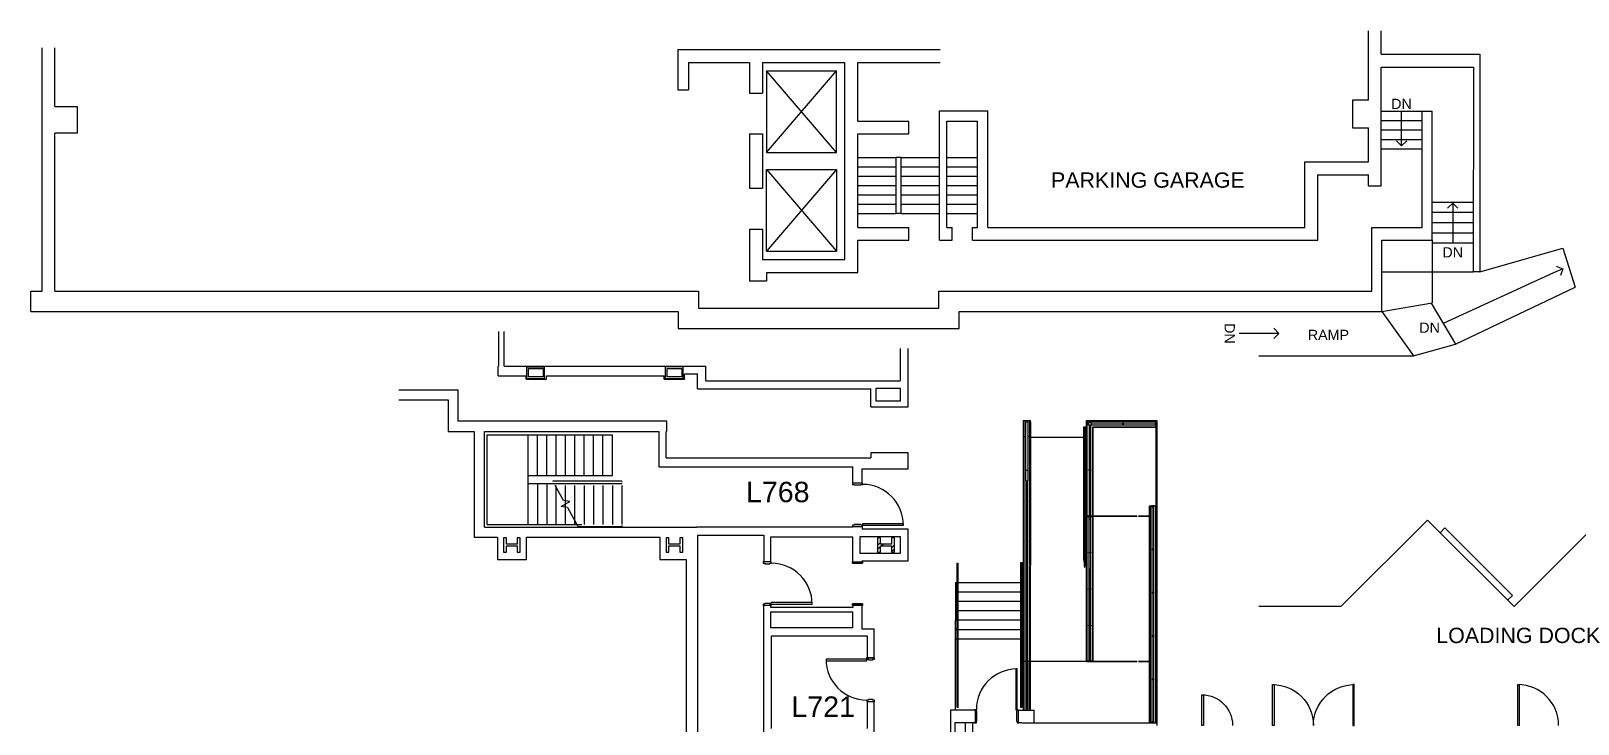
# Model space of a CAD drawing. Header units: inches. Extents: x 3 to 4899, y -154 to 4824.
# Drawn here: x 1265 to 3084, y 4008 to 4824 of the extents above; entities that cross this region are included whole.
import ezdxf

# ---------------------------------------------------------------- set-up
doc = ezdxf.new("R2010")
doc.units = ezdxf.units.IN
doc.header["$LTSCALE"] = 96
doc.header["$MEASUREMENT"] = 0
doc.layers.get('0').update_dxf_attribs({"linetype": 'CONTINUOUS'})
for name, color, linetype in [('A-ANNO-ROOM', 4, 'CONTINUOUS'), ('A-ANNO-TEXT', 4, 'CONTINUOUS'), ('A-COLS', 5, 'CONTINUOUS'), ('A-DOOR', 2, 'CONTINUOUS'), ('A-FLOR-HRAL', 1, 'CONTINUOUS'), ('A-FLOR-STRS', 2, 'CONTINUOUS'), ('A-WALL-FULL', 6, 'CONTINUOUS'), ('AE-101i$0$A-FLOR-HRAL', 8, 'CONTINUOUS'), ('AE-101i$0$S-FNDN-FTNG', 8, 'CONTINUOUS')]:
    doc.layers.add(name, color=color, linetype=linetype)
doc.styles.add('ABSMC-LL-EUR$0$Arial', font='arial.ttf')
doc.styles.add('Arial', font='arial.ttf')

# ---------------------------------------------------------------- blocks, each defined once
blk = doc.blocks.new('*U67')
for p, q in [((0, 0), (0, 0)), ((48, 0), (48, 0))]:
    blk.add_line(p, q)
blk.add_lwpolyline([(0, 0), (0, -48), (1.75, -48), (1.75, 0)], close=True)
blk.add_arc((0, 0), 48, 270, 0)
blk = doc.blocks.new('*U48')
for p, q in [((0, 0), (0, 0)), ((-48, 0), (-48, 0))]:
    blk.add_line(p, q)
blk.add_lwpolyline([(0, 0), (0, -48), (-1.75, -48), (-1.75, 0)], close=True)
blk.add_arc((0, 0), 48, 180, 270)
blk = doc.blocks.new('*U18')
for p, q in [((0, 0), (0, 0)), ((36, 0), (36, 0))]:
    blk.add_line(p, q)
blk.add_lwpolyline([(0, 0), (0, -36), (1.75, -36), (1.75, 0)], close=True)
blk.add_arc((0, 0), 36, 270, 0)
blk = doc.blocks.new('AE-101i$0$Railing - End Posts-18704506-LEVEL LL')
at = {"layer": 'AE-101i$0$A-FLOR-HRAL', "color": 9}
for p, q in [((1.5, 0.5), (-1.5, 0.5)), ((-1.5, 0.5), (-1.5, -0.5)), ((1.5, -0.5), (1.5, 0.5)), ((-1.5, -0.5), (1.5, -0.5))]:
    blk.add_line(p, q, dxfattribs=at)
blk = doc.blocks.new('AE-101i$0$Railing - Intermediate Posts-18704508-LEVEL LL')
at = {"layer": 'AE-101i$0$A-FLOR-HRAL', "color": 9}
for p, q in [((1.5, 0.1875), (-1.5, 0.1875)), ((-1.5, 0.1875), (-1.5, -0.1875)), ((1.5, -0.1875), (1.5, 0.1875)), ((-1.5, -0.1875), (1.5, -0.1875))]:
    blk.add_line(p, q, dxfattribs=at)
blk = doc.blocks.new('AE-101i$0$Railing - End Posts-16561829-LEVEL LL')
at = {"layer": 'AE-101i$0$A-FLOR-HRAL', "color": 9}
for p, q in [((1.5, 0.5), (-1.5, 0.5)), ((-1.5, 0.5), (-1.5, -0.5)), ((1.5, -0.5), (1.5, 0.5)), ((-1.5, -0.5), (1.5, -0.5))]:
    blk.add_line(p, q, dxfattribs=at)
blk = doc.blocks.new('AE-101i$0$Railing - End Posts-V2-LEVEL LL')
at = {"layer": 'AE-101i$0$A-FLOR-HRAL', "color": 9}
for p, q in [((1.5, 0.5), (-1.5, 0.5)), ((-1.5, 0.5), (-1.5, -0.5)), ((1.5, -0.5), (1.5, 0.5))]:
    blk.add_line(p, q, dxfattribs=at)
blk = doc.blocks.new('AE-101i$0$Railing - Intermediate Posts-16561831-LEVEL LL')
at = {"layer": 'AE-101i$0$A-FLOR-HRAL', "color": 9}
for p, q in [((1.5, 0.1875), (-1.5, 0.1875)), ((-1.5, 0.1875), (-1.5, -0.1875)), ((1.5, -0.1875), (1.5, 0.1875)), ((-1.5, -0.1875), (1.5, -0.1875))]:
    blk.add_line(p, q, dxfattribs=at)
blk = doc.blocks.new('AE-101i$0$Railing - End Posts-16561826-LEVEL LL')
at = {"layer": 'AE-101i$0$A-FLOR-HRAL', "color": 9}
for p, q in [((1.5, 0.5), (-1.5, 0.5)), ((-1.5, 0.5), (-1.5, -0.5)), ((1.5, -0.5), (1.5, 0.5)), ((-1.5, -0.5), (1.5, -0.5))]:
    blk.add_line(p, q, dxfattribs=at)
blk = doc.blocks.new('AE-101i$0$Railing - Corner Posts-16561837-LEVEL LL')
at = {"layer": 'AE-101i$0$A-FLOR-HRAL', "color": 9}
for p, q in [((1.5, 1.5), (-1.5, 1.5)), ((-1.5, 1.5), (-1.5, -1.5)), ((1.5, -1.5), (1.5, 1.5)), ((-1.5, -1.5), (1.5, -1.5))]:
    blk.add_line(p, q, dxfattribs=at)
blk = doc.blocks.new('AE-101i$0$Railing - Intermediate Posts-16561827-LEVEL LL')
at = {"layer": 'AE-101i$0$A-FLOR-HRAL', "color": 9}
for p, q in [((1.5, 0.1875), (-1.5, 0.1875)), ((-1.5, 0.1875), (-1.5, -0.1875)), ((1.5, -0.1875), (1.5, 0.1875)), ((-1.5, -0.1875), (1.5, -0.1875))]:
    blk.add_line(p, q, dxfattribs=at)
blk = doc.blocks.new('AE-101i$0$Railing - End Posts-V3-LEVEL LL')
at = {"layer": 'AE-101i$0$A-FLOR-HRAL', "color": 9}
for p, q in [((1.5, 0.5), (-1.5, 0.5)), ((-1.5, 0.5), (-1.5, -0.5)), ((1.5, -0.5), (1.5, 0.5)), ((-1.5, -0.5), (1.5, -0.5))]:
    blk.add_line(p, q, dxfattribs=at)

msp = doc.modelspace()

# ---------------------------------------------------------------- hatches: boundary and pattern name
at = {"layer": 'A-COLS'}
h = msp.add_hatch(dxfattribs=at)
h.set_pattern_fill('FP_58', color=256, angle=-90, style=0, pattern_type=2)
h.set_pattern_definition([(45, (-0.0003, 0.0002), (-9.503515, 9.503515), []), (45, (-0.0003, 14.4), (-9.503515, 9.503515), [])])
h.paths.add_polyline_path([(2276.9, 4210.6), (2280.4, 4210.6), (2280.4, 4227.6), (2276.9, 4227.6), (2276.9, 4220.2), (2264.3, 4220.2), (2264.3, 4227.6), (2260.8, 4227.6), (2260.8, 4210.6), (2264.3, 4210.6), (2264.3, 4218), (2276.9, 4218), (2276.9, 4212.9)], flags=0)

# ---------------------------------------------------------------- linework, layer by layer
at = {"layer": 'A-ANNO-ROOM'}
for p, q in [((2876.8, 4688.5), (2870.8, 4694.5)), ((2876.8, 4688.5), (2876.8, 4700.5)), ((2882.8, 4694.5), (2876.8, 4688.5)), ((2930.8, 4615.1), (2936.8, 4621.1)), ((2936.8, 4621.1), (2942.8, 4615.1)), ((2936.8, 4621.1), (2936.8, 4609.1)), ((3058.4, 4547), (3066.3, 4544)), ((3066.3, 4544), (3055.4, 4539)), ((3066.3, 4544), (3063.4, 4536.1)), ((2732.5, 4467.9), (2720.5, 4467.9)), ((2726.5, 4473.9), (2732.5, 4467.9)), ((2732.5, 4467.9), (2726.5, 4461.9))]:
    msp.add_line(p, q, dxfattribs=at)
for points in [[(2876.8, 4700.5), (2876.8, 4729.2)], [(2936.8, 4609.1), (2936.8, 4574.4)], [(3055.4, 4539), (2925.6, 4479.5)], [(2720.5, 4467.9), (2685.8, 4467.9)]]:
    msp.add_lwpolyline(points, dxfattribs=at)
at = {"layer": 'A-COLS'}
for p, q in [((1824.5, 4227.6), (1821, 4227.6)), ((1821, 4227.6), (1821, 4210.6)), ((1824.5, 4220.2), (1824.5, 4227.6)), ((1837.1, 4220.2), (1824.5, 4220.2)), ((1840.6, 4227.6), (1837.1, 4227.6)), ((1837.1, 4227.6), (1837.1, 4220.2)), ((1840.6, 4210.6), (1840.6, 4227.6)), ((2015.5, 4227.6), (2012, 4227.6)), ((2012, 4227.6), (2012, 4210.6)), ((2015.5, 4220.2), (2015.5, 4227.6)), ((2028.1, 4220.2), (2015.5, 4220.2)), ((2031.6, 4227.6), (2028.1, 4227.6)), ((2028.1, 4227.6), (2028.1, 4220.2)), ((2031.6, 4210.6), (2031.6, 4227.6)), ((2264.3, 4227.6), (2260.8, 4227.6)), ((2260.8, 4227.6), (2260.8, 4210.6)), ((2264.3, 4220.2), (2264.3, 4227.6)), ((2276.9, 4220.2), (2264.3, 4220.2)), ((2280.4, 4227.6), (2276.9, 4227.6)), ((2276.9, 4227.6), (2276.9, 4220.2)), ((2280.4, 4210.6), (2280.4, 4227.6)), ((1821, 4210.6), (1824.5, 4210.6)), ((1824.5, 4210.6), (1824.5, 4218)), ((1824.5, 4218), (1837.1, 4218)), ((1837.1, 4218), (1837.1, 4210.6)), ((1837.1, 4210.6), (1840.6, 4210.6)), ((2012, 4210.6), (2015.5, 4210.6)), ((2015.5, 4210.6), (2015.5, 4218)), ((2015.5, 4218), (2028.1, 4218)), ((2028.1, 4218), (2028.1, 4210.6)), ((2028.1, 4210.6), (2031.6, 4210.6)), ((2260.8, 4210.6), (2264.3, 4210.6)), ((2264.3, 4210.6), (2264.3, 4218)), ((2264.3, 4218), (2276.9, 4218)), ((2276.9, 4218), (2276.9, 4210.6)), ((2276.9, 4210.6), (2280.4, 4210.6))]:
    msp.add_line(p, q, dxfattribs=at)
at = {"layer": 'A-DOOR'}
for p, q in [((2231.6, 4292.3), (2231.1, 4292.3)), ((2231.1, 4292.3), (2231.1, 4290.3)), ((2231.6, 4291.8), (2231.6, 4292.3)), ((2243.1, 4292.3), (2242.6, 4292.3)), ((2242.6, 4292.3), (2242.6, 4291.8)), ((2243.1, 4290.3), (2243.1, 4292.3)), ((2231.1, 4290.3), (2233, 4290.3)), ((2242.6, 4291.8), (2231.6, 4291.8)), ((2233, 4290.3), (2233, 4289.7)), ((2233, 4289.7), (2241.1, 4289.7)), ((2241.1, 4289.7), (2241.1, 4290.3)), ((2241.1, 4290.3), (2243.1, 4290.3)), ((2233, 4242.3), (2231.1, 4242.3)), ((2231.1, 4242.3), (2231.1, 4240.3)), ((2231.1, 4240.3), (2231.6, 4240.3)), ((2231.6, 4240.3), (2231.6, 4240.8)), ((2231.6, 4240.8), (2242.6, 4240.8)), ((2233, 4243), (2233, 4242.3)), ((2241.1, 4243), (2233, 4243)), ((2241.1, 4242.9), (2233, 4242.9)), ((2241.1, 4242.3), (2241.1, 4243)), ((2243.1, 4242.3), (2241.1, 4242.3)), ((2243.1, 4242.3), (2241.1, 4242.3)), ((2242.6, 4240.8), (2242.6, 4240.3)), ((2242.6, 4240.3), (2243.1, 4240.3)), ((2243.1, 4244.1), (2243.1, 4242.3)), ((2291.1, 4244.1), (2243.1, 4244.1)), ((2243.1, 4242.3), (2291.1, 4242.3)), ((2243.1, 4240.3), (2243.1, 4242.3)), ((2291.1, 4242.3), (2291.1, 4244.1)), ((2126.8, 4199.6), (2126.3, 4199.6)), ((2126.3, 4199.6), (2126.3, 4197.6)), ((2126.3, 4197.6), (2128.3, 4197.6)), ((2126.8, 4199.1), (2126.8, 4199.6)), ((2135.3, 4199.1), (2126.8, 4199.1)), ((2128.3, 4197.6), (2128.3, 4197)), ((2128.3, 4197), (2133.9, 4197)), ((2133.9, 4197), (2133.9, 4197.6)), ((2133.9, 4197.6), (2135.8, 4197.6)), ((2135.8, 4199.6), (2135.3, 4199.6)), ((2135.3, 4199.6), (2135.3, 4199.1)), ((2135.8, 4197.6), (2135.8, 4199.6)), ((2231.6, 4199.7), (2231.1, 4199.7)), ((2231.1, 4199.7), (2231.1, 4197.5)), ((2231.1, 4197.5), (2243.1, 4197.5)), ((2231.3, 4197.7), (2231.3, 4199.5)), ((2231.3, 4199.5), (2231.6, 4199.5)), ((2242.8, 4197.7), (2231.3, 4197.7)), ((2231.6, 4199.5), (2231.6, 4199.7)), ((2243.1, 4199.7), (2242.6, 4199.7)), ((2242.6, 4199.7), (2242.6, 4199.5)), ((2242.6, 4199.5), (2242.8, 4199.5)), ((2242.8, 4199.5), (2242.8, 4197.7)), ((2243.1, 4197.5), (2243.1, 4199.7)), ((2128.3, 4149.6), (2126.3, 4149.6)), ((2126.3, 4149.6), (2126.3, 4147.6)), ((2126.3, 4147.6), (2126.8, 4147.6)), ((2126.8, 4147.6), (2126.8, 4148.1)), ((2126.8, 4148.1), (2135.3, 4148.1)), ((2133.9, 4150.2), (2128.3, 4150.2)), ((2133.9, 4150.2), (2128.3, 4150.2)), ((2128.3, 4149.6), (2128.3, 4150.2)), ((2133.9, 4149.6), (2133.9, 4150.2)), ((2133.9, 4149.6), (2183.8, 4149.6)), ((2135.8, 4149.6), (2133.9, 4149.6)), ((2135.3, 4148.1), (2135.3, 4147.6)), ((2135.3, 4147.6), (2135.8, 4147.6)), ((2183.8, 4151.3), (2135.8, 4151.3)), ((2135.8, 4147.6), (2135.8, 4151.3)), ((2183.8, 4149.6), (2183.8, 4151.3)), ((2243.1, 4150), (2231.1, 4150)), ((2231.1, 4150), (2231.1, 4147.7)), ((2231.1, 4147.7), (2231.6, 4147.7)), ((2231.3, 4148), (2231.3, 4149.7)), ((2231.3, 4149.7), (2242.8, 4149.7)), ((2231.6, 4148), (2231.3, 4148)), ((2231.6, 4148.1), (2242.6, 4148.1)), ((2231.6, 4147.7), (2231.6, 4148)), ((2242.8, 4148), (2242.6, 4148)), ((2242.6, 4148), (2242.6, 4147.7)), ((2242.6, 4147.7), (2243.1, 4147.7)), ((2242.8, 4149.7), (2242.8, 4148)), ((2243.1, 4147.7), (2243.1, 4150)), ((2200.1, 4084.6), (2200.1, 4082.8)), ((2248.1, 4084.6), (2200.1, 4084.6)), ((2200.1, 4082.8), (2248.1, 4082.8)), ((2248.1, 4084.6), (2248.1, 4086.6)), ((2248.6, 4086.6), (2248.1, 4086.6)), ((2248.1, 4082.8), (2248.1, 4084.6)), ((2248.1, 4084.6), (2250, 4084.6)), ((2248.1, 4084.6), (2250, 4084.6)), ((2248.6, 4086.1), (2248.6, 4086.6)), ((2256.6, 4086.1), (2248.6, 4086.1)), ((2250, 4084), (2250, 4084.6)), ((2250, 4084), (2255.1, 4084)), ((2250, 4084), (2255.1, 4084)), ((2255.1, 4084), (2255.1, 4084.6)), ((2255.1, 4084.6), (2257.1, 4084.6)), ((2257.1, 4086.6), (2256.6, 4086.6)), ((2256.6, 4086.6), (2256.6, 4086.1)), ((2257.1, 4084.6), (2257.1, 4086.6)), ((2423.1, 4073.3), (2423.1, 4025.3)), ((2424.8, 4073.3), (2423.1, 4073.3)), ((2424.8, 4025.3), (2424.8, 4073.3)), ((2250, 4036.6), (2248.1, 4036.6)), ((2248.1, 4036.6), (2248.1, 4034.6)), ((2248.1, 4034.6), (2248.6, 4034.6)), ((2248.6, 4034.6), (2248.6, 4035.1)), ((2248.6, 4035.1), (2256.6, 4035.1)), ((2255.1, 4037.2), (2250, 4037.2)), ((2250, 4037.2), (2250, 4036.6)), ((2255.1, 4036.6), (2255.1, 4037.2)), ((2257.1, 4036.6), (2255.1, 4036.6)), ((2256.6, 4035.1), (2256.6, 4034.6)), ((2256.6, 4034.6), (2257.1, 4034.6)), ((2257.1, 4034.6), (2257.1, 4036.6)), ((2374.8, 4025.3), (2374.8, 4024.8)), ((2376.8, 4025.3), (2374.8, 4025.3)), ((2374.8, 4024.8), (2375.3, 4024.8)), ((2375.3, 4024.8), (2375.3, 4010.3)), ((2376.8, 4023.4), (2376.8, 4025.3)), ((2377.4, 4023.4), (2376.8, 4023.4)), ((2377.4, 4011.8), (2377.4, 4023.4)), ((2423.1, 4025.3), (2424.8, 4025.3)), ((2424.2, 4023.4), (2424.2, 4011.8)), ((2424.2, 4023.4), (2424.8, 4023.4)), ((2424.2, 4023.4), (2424.2, 4011.8)), ((2424.8, 4025.3), (2424.8, 4023.4)), ((2424.8, 4025.3), (2426.8, 4025.3)), ((2424.8, 4025.3), (2424.8, 4023.4)), ((2426.3, 4010.3), (2426.3, 4024.8)), ((2426.3, 4024.8), (2426.8, 4024.8)), ((2426.8, 4024.8), (2426.8, 4025.3)), ((2375.3, 4010.3), (2374.8, 4010.3)), ((2374.8, 4010.3), (2374.8, 4009.8)), ((2374.8, 4009.8), (2376.8, 4009.8)), ((2376.8, 4009.8), (2376.8, 4011.8)), ((2376.8, 4011.8), (2377.4, 4011.8)), ((2424.2, 4011.8), (2424.8, 4011.8)), ((2424.8, 4011.8), (2424.8, 4009.8)), ((2424.8, 4009.8), (2426.8, 4009.8)), ((2426.8, 4010.3), (2426.3, 4010.3)), ((2426.8, 4009.8), (2426.8, 4010.3))]:
    msp.add_line(p, q, dxfattribs=at)
for centre, start, end in [((2243.1, 4242.3), 0, 90), ((2243.1, 4242.3), 0, 90), ((2135.8, 4149.6), 0, 90), ((2248.1, 4084.6), 180, 270), ((2248.1, 4084.6), 180, 270), ((2424.8, 4025.3), 90, 180), ((2424.8, 4025.3), 90, 180)]:
    msp.add_arc(centre, 48, start, end, dxfattribs=at)
at = {"layer": 'A-FLOR-HRAL'}
for p, q in [((2434.8, 4294.5), (2434.8, 4364)), ((2434.8, 4364), (2437.8, 4364)), ((2437.8, 4294.5), (2437.8, 4364)), ((2503.3, 4201.6), (2503.3, 4358)), ((2503.3, 4358), (2504.8, 4358)), ((2504.8, 4201.6), (2504.8, 4358)), ((2509.3, 4360), (2509.3, 4307.3)), ((2511.3, 4307.3), (2511.3, 4360)), ((2549.1, 4362.5), (2511.8, 4362.5)), ((2511.8, 4360.5), (2549.1, 4360.5)), ((2587.3, 4362.5), (2549.5, 4362.5)), ((2549.5, 4360.5), (2587.3, 4360.5)), ((2437.8, 4306.5), (2434.8, 4306.5)), ((2434.8, 4294.5), (2437.8, 4294.5)), ((2435.3, 4270.3), (2435.3, 4294.5)), ((2436, 4294.5), (2436, 4270.3)), ((2436.6, 4270.3), (2436.6, 4294.5)), ((2437.3, 4270.3), (2437.3, 4294.5)), ((2509.3, 4307), (2509.3, 4253.8)), ((2511.3, 4253.8), (2511.3, 4307)), ((2435.3, 4223.3), (2435.3, 4269.9)), ((2436, 4223.3), (2436, 4269.9)), ((2436.6, 4223.3), (2436.6, 4269.9)), ((2437.3, 4223.3), (2437.3, 4269.9)), ((2583.3, 4264), (2583.3, 4214.2)), ((2585.3, 4214.2), (2585.3, 4264)), ((2509.3, 4210.3), (2509.3, 4251.8)), ((2509.3, 4249.4), (2511.3, 4249.4)), ((2511.3, 4210.3), (2511.3, 4251.8)), ((2435.3, 4176.3), (2435.3, 4222.9)), ((2436, 4176.3), (2436, 4222.9)), ((2436.6, 4176.3), (2436.6, 4222.9)), ((2437.3, 4176.3), (2437.3, 4222.9)), ((2509.3, 4167.6), (2509.3, 4209.9)), ((2511.3, 4167.6), (2511.3, 4209.9)), ((2583.3, 4213.9), (2583.3, 4163.2)), ((2585.3, 4163.2), (2585.3, 4213.9)), ((2354.1, 4197.8), (2355.6, 4197.8)), ((2354.1, 4027.8), (2354.1, 4197.8)), ((2355.6, 4027.8), (2355.6, 4197.8)), ((2429.1, 4198.6), (2430.6, 4198.6)), ((2429.1, 4027.8), (2429.1, 4198.6)), ((2430.6, 4027.8), (2430.6, 4198.6)), ((2510, 4187), (2510, 4167.6)), ((2510.6, 4167.6), (2510.6, 4187)), ((2435.3, 4129.3), (2435.3, 4175.9)), ((2436, 4129.3), (2436, 4175.9)), ((2436.6, 4129.3), (2436.6, 4175.9)), ((2437.3, 4129.3), (2437.3, 4175.9)), ((2509.3, 4124.9), (2509.3, 4167.3)), ((2510, 4167.3), (2510, 4133.1)), ((2510.6, 4133.1), (2510.6, 4167.3)), ((2511.3, 4124.9), (2511.3, 4167.3)), ((2583.3, 4162.9), (2583.3, 4112.2)), ((2585.3, 4112.2), (2585.3, 4162.9)), ((2435.3, 4083.2), (2435.3, 4129)), ((2436, 4083.2), (2436, 4129)), ((2436.6, 4083.2), (2436.6, 4129)), ((2437.3, 4083.2), (2437.3, 4129)), ((2510, 4133), (2510, 4124.9)), ((2510.6, 4124.9), (2510.6, 4133)), ((2509.3, 4083), (2509.3, 4124.6)), ((2510, 4124.6), (2510, 4083)), ((2510.6, 4083), (2510.6, 4124.6)), ((2511.3, 4083), (2511.3, 4124.6)), ((2583.3, 4111.9), (2583.3, 4061.2)), ((2585.3, 4061.2), (2585.3, 4111.9)), ((2433.1, 4082.2), (2434.8, 4082.2)), ((2435.3, 4027), (2435.3, 4081)), ((2436, 4081), (2436, 4027)), ((2436.1, 4081), (2436.1, 4027)), ((2436.5, 4027), (2436.5, 4081)), ((2436.6, 4027), (2436.6, 4081)), ((2437.3, 4081), (2437.3, 4027)), ((2437.8, 4082.2), (2439.6, 4082.2)), ((2583.3, 4060.9), (2583.3, 4011)), ((2585.3, 4011), (2585.3, 4060.9)), ((2355.6, 4027.8), (2354.1, 4027.8)), ((2430.6, 4027.8), (2429.1, 4027.8))]:
    msp.add_line(p, q, dxfattribs=at)
at = {"layer": 'A-FLOR-HRAL', "flags": 128}
for points in [[(2439.3, 4364), (2439.4, 4364), (2439.4, 4364), (2439.6, 4364), (2439.7, 4364), (2439.9, 4364), (2440.1, 4364), (2440.3, 4364), (2440.5, 4364), (2440.6, 4364), (2440.7, 4364), (2440.8, 4364), (2440.8, 4364)], [(2436.6, 4252.5), (2436.6, 4253.1), (2436.6, 4253.7), (2436.6, 4254.3), (2436.6, 4254.8), (2436.5, 4255.3), (2436.5, 4255.7), (2436.5, 4256), (2436.4, 4256.2), (2436.4, 4256.3), (2436.3, 4256.3), (2436.3, 4256.2), (2436.2, 4256), (2436.2, 4255.7), (2436.1, 4255.3), (2436.1, 4254.8), (2436.1, 4254.3), (2436, 4253.7), (2436, 4253.1), (2436, 4252.5)], [(2436, 4252.5), (2436, 4251.9), (2436, 4251.3), (2436.1, 4250.7), (2436.1, 4250.2), (2436.1, 4249.8), (2436.2, 4249.4), (2436.2, 4249.1), (2436.3, 4248.9), (2436.3, 4248.8), (2436.4, 4248.8), (2436.4, 4248.9), (2436.5, 4249.1), (2436.5, 4249.4), (2436.5, 4249.8), (2436.6, 4250.2), (2436.6, 4250.7), (2436.6, 4251.3), (2436.6, 4251.9), (2436.6, 4252.5)], [(2440.8, 4201.6), (2440.8, 4203.1), (2440.8, 4204.6), (2440.7, 4205.9), (2440.7, 4207.2), (2440.6, 4208.3), (2440.5, 4209.2), (2440.4, 4209.9), (2440.3, 4210.4), (2440.1, 4210.6), (2440, 4210.6), (2439.9, 4210.4), (2439.8, 4209.9), (2439.7, 4209.2), (2439.6, 4208.3), (2439.5, 4207.2), (2439.4, 4205.9), (2439.4, 4204.6), (2439.3, 4203.1), (2439.3, 4201.6)], [(2439.3, 4201.6), (2439.3, 4200.1), (2439.4, 4198.7), (2439.4, 4197.3), (2439.5, 4196.1), (2439.6, 4195), (2439.7, 4194.1), (2439.8, 4193.4), (2439.9, 4192.9), (2440, 4192.6), (2440.1, 4192.6), (2440.3, 4192.9), (2440.4, 4193.4), (2440.5, 4194.1), (2440.6, 4195), (2440.7, 4196.1), (2440.7, 4197.3), (2440.8, 4198.7), (2440.8, 4200.1), (2440.8, 4201.6)], [(2504.8, 4201.6), (2504.8, 4203.1), (2504.8, 4204.6), (2504.7, 4205.9), (2504.7, 4207.2), (2504.6, 4208.3), (2504.5, 4209.2), (2504.4, 4209.9), (2504.3, 4210.4), (2504.1, 4210.6), (2504, 4210.6), (2503.9, 4210.4), (2503.8, 4209.9), (2503.7, 4209.2), (2503.6, 4208.3), (2503.5, 4207.2), (2503.4, 4205.9), (2503.4, 4204.6), (2503.3, 4203.1), (2503.3, 4201.6)], [(2503.3, 4201.6), (2503.3, 4200.1), (2503.4, 4198.7), (2503.4, 4197.3), (2503.5, 4196.1), (2503.6, 4195), (2503.7, 4194.1), (2503.8, 4193.4), (2503.9, 4192.9), (2504, 4192.6), (2504.1, 4192.6), (2504.3, 4192.9), (2504.4, 4193.4), (2504.5, 4194.1), (2504.6, 4195), (2504.7, 4196.1), (2504.7, 4197.3), (2504.8, 4198.7), (2504.8, 4200.1), (2504.8, 4201.6)], [(2436.6, 4192.7), (2436.6, 4193.3), (2436.6, 4193.9), (2436.6, 4194.5), (2436.6, 4195), (2436.5, 4195.4), (2436.5, 4195.8), (2436.5, 4196.1), (2436.4, 4196.3), (2436.4, 4196.4), (2436.3, 4196.4), (2436.3, 4196.3), (2436.2, 4196.1), (2436.2, 4195.8), (2436.1, 4195.4), (2436.1, 4195), (2436.1, 4194.5), (2436, 4193.9), (2436, 4193.3), (2436, 4192.7)], [(2436, 4192.7), (2436, 4192.1), (2436, 4191.5), (2436.1, 4190.9), (2436.1, 4190.4), (2436.1, 4189.9), (2436.2, 4189.5), (2436.2, 4189.2), (2436.3, 4189), (2436.3, 4188.9), (2436.4, 4188.9), (2436.4, 4189), (2436.5, 4189.2), (2436.5, 4189.5), (2436.5, 4189.9), (2436.6, 4190.4), (2436.6, 4190.9), (2436.6, 4191.5), (2436.6, 4192.1), (2436.6, 4192.7)], [(2510.6, 4187), (2510.6, 4187.7), (2510.6, 4188.3), (2510.6, 4188.8), (2510.6, 4189.4), (2510.5, 4189.8), (2510.5, 4190.2), (2510.5, 4190.5), (2510.4, 4190.7), (2510.4, 4190.8), (2510.3, 4190.8), (2510.3, 4190.7), (2510.2, 4190.5), (2510.2, 4190.2), (2510.1, 4189.8), (2510.1, 4189.4), (2510.1, 4188.8), (2510, 4188.3), (2510, 4187.7), (2510, 4187)], [(2510, 4187), (2510, 4186.4), (2510, 4185.8), (2510.1, 4185.3), (2510.1, 4184.7), (2510.1, 4184.3), (2510.2, 4183.9), (2510.2, 4183.6), (2510.3, 4183.4), (2510.3, 4183.3), (2510.4, 4183.3), (2510.4, 4183.4), (2510.5, 4183.6), (2510.5, 4183.9), (2510.5, 4184.3), (2510.6, 4184.7), (2510.6, 4185.3), (2510.6, 4185.8), (2510.6, 4186.4), (2510.6, 4187)], [(2436.6, 4138.8), (2436.6, 4139.4), (2436.6, 4140), (2436.6, 4140.6), (2436.6, 4141.1), (2436.5, 4141.6), (2436.5, 4142), (2436.5, 4142.3), (2436.4, 4142.5), (2436.4, 4142.6), (2436.3, 4142.6), (2436.3, 4142.5), (2436.2, 4142.3), (2436.2, 4142), (2436.1, 4141.6), (2436.1, 4141.1), (2436.1, 4140.6), (2436, 4140), (2436, 4139.4), (2436, 4138.8)], [(2436, 4138.8), (2436, 4138.2), (2436, 4137.6), (2436.1, 4137), (2436.1, 4136.5), (2436.1, 4136.1), (2436.2, 4135.7), (2436.2, 4135.4), (2436.3, 4135.2), (2436.3, 4135.1), (2436.4, 4135.1), (2436.4, 4135.2), (2436.5, 4135.4), (2436.5, 4135.7), (2436.5, 4136.1), (2436.6, 4136.5), (2436.6, 4137), (2436.6, 4137.6), (2436.6, 4138.2), (2436.6, 4138.8)], [(2510.6, 4133), (2510.6, 4133.7), (2510.6, 4134.3), (2510.6, 4134.8), (2510.6, 4135.4), (2510.5, 4135.8), (2510.5, 4136.2), (2510.5, 4136.5), (2510.4, 4136.7), (2510.4, 4136.8), (2510.3, 4136.8), (2510.3, 4136.7), (2510.2, 4136.5), (2510.2, 4136.2), (2510.1, 4135.8), (2510.1, 4135.4), (2510.1, 4134.8), (2510, 4134.3), (2510, 4133.7), (2510, 4133)], [(2510, 4133), (2510, 4132.4), (2510, 4131.8), (2510.1, 4131.3), (2510.1, 4130.7), (2510.1, 4130.3), (2510.2, 4129.9), (2510.2, 4129.6), (2510.3, 4129.4), (2510.3, 4129.3), (2510.4, 4129.3), (2510.4, 4129.4), (2510.5, 4129.6), (2510.5, 4129.9), (2510.5, 4130.3), (2510.6, 4130.7), (2510.6, 4131.3), (2510.6, 4131.8), (2510.6, 4132.4), (2510.6, 4133)], [(2436, 4084.9), (2436, 4084.2), (2436, 4083.4), (2436.1, 4083.2)], [(2436.6, 4083.2), (2436.6, 4083.4), (2436.6, 4084.2), (2436.6, 4084.9)]]:
    msp.add_lwpolyline(points, dxfattribs=at)
at = {"layer": 'A-FLOR-STRS'}
for p, q in [((2130.3, 4680.7), (2212.3, 4776.7)), ((2212.3, 4680.7), (2130.3, 4776.7)), ((2130.3, 4776.7), (2212.3, 4776.7)), ((2130.3, 4776.7), (2130.3, 4680.7)), ((2212.3, 4680.7), (2212.3, 4776.7)), ((2852.8, 4729.2), (2900.8, 4729.2)), ((2852.8, 4718.2), (2900.8, 4718.2)), ((2852.8, 4707.2), (2900.8, 4707.2)), ((2852.8, 4696.2), (2900.8, 4696.2)), ((2130.3, 4680.7), (2212.3, 4680.7)), ((2237.3, 4675), (2282.3, 4675)), ((2288.3, 4675), (2333.3, 4675)), ((2342.3, 4675), (2378.3, 4675)), ((2852.8, 4685.2), (2900.8, 4685.2)), ((2130.3, 4660.7), (2212.3, 4660.7)), ((2130.3, 4660.7), (2212.3, 4564.7)), ((2212.3, 4660.7), (2130.3, 4564.7)), ((2130.3, 4564.7), (2130.3, 4660.7)), ((2212.3, 4660.7), (2212.3, 4564.7)), ((2237.3, 4664), (2282.3, 4664)), ((2288.3, 4664), (2333.3, 4664)), ((2342.3, 4664), (2378.3, 4664)), ((2237.3, 4653), (2282.3, 4653)), ((2237.3, 4642), (2282.3, 4642)), ((2288.3, 4653), (2333.3, 4653)), ((2288.3, 4642), (2333.3, 4642)), ((2342.3, 4653), (2378.3, 4653)), ((2342.3, 4642), (2378.3, 4642)), ((2237.3, 4631), (2282.3, 4631)), ((2237.3, 4620), (2282.3, 4620)), ((2288.3, 4631), (2333.3, 4631)), ((2288.3, 4620), (2333.3, 4620)), ((2342.3, 4631), (2378.3, 4631)), ((2342.3, 4620), (2378.3, 4620)), ((2912.8, 4622.4), (2960.8, 4622.4)), ((2237.3, 4609), (2282.3, 4609)), ((2288.3, 4609), (2333.3, 4609)), ((2342.3, 4609), (2378.3, 4609)), ((2912.8, 4610.4), (2960.8, 4610.4)), ((2912.8, 4598.4), (2960.8, 4598.4)), ((2912.8, 4586.4), (2960.8, 4586.4)), ((2912.8, 4577.6), (2912.8, 4503.9)), ((2912.8, 4574.4), (2960.8, 4574.4)), ((2968.8, 4540.4), (3066.4, 4568.1)), ((3066.4, 4568.1), (3080.9, 4522.4)), ((2130.3, 4564.7), (2212.3, 4564.7)), ((2853.6, 4540.4), (2960.8, 4540.4)), ((2939.9, 4455.4), (3080.9, 4522.4)), ((2853.6, 4493.7), (2912.8, 4503.9)), ((2853.6, 4493.7), (2890.7, 4441.4)), ((2911.3, 4503.5), (2939.9, 4455.4)), ((2709, 4441.4), (2890.7, 4441.4)), ((2890.7, 4441.4), (2939.9, 4455.4)), ((2432.3, 4365.5), (2440.3, 4365.5)), ((2432.3, 4024.8), (2432.3, 4365.5)), ((2433.1, 4024.8), (2433.1, 4365.5)), ((2439.6, 4364), (2439.6, 4365.5)), ((2440.3, 4364), (2440.3, 4365.5)), ((2506.3, 4365.5), (2589, 4365.5)), ((2506.3, 4365.5), (2507.1, 4364.7)), ((2506.3, 4081.6), (2506.3, 4365.5)), ((2588.3, 4363), (2588.3, 4365.5)), ((2589, 4365.5), (2589, 4006.9)), ((1801.9, 4348.8), (1948.9, 4348.8)), ((1801.9, 4243.3), (1801.9, 4348.8)), ((1849.9, 4243.3), (1849.9, 4348.8)), ((1860.9, 4300.8), (1860.9, 4348.8)), ((1871.9, 4300.8), (1871.9, 4348.8)), ((1882.9, 4300.8), (1882.9, 4348.8)), ((1893.9, 4300.8), (1893.9, 4348.8)), ((1904.9, 4300.8), (1904.9, 4348.8)), ((1915.9, 4300.8), (1915.9, 4348.8)), ((1926.9, 4300.8), (1926.9, 4348.8)), ((1937.9, 4300.8), (1937.9, 4348.8)), ((1948.9, 4300.8), (1948.9, 4348.8)), ((2439.3, 4364), (2439.3, 4201.6)), ((2440.8, 4201.6), (2440.8, 4364)), ((2507.1, 4364.7), (2588.3, 4364.7)), ((2507.1, 4081.6), (2507.1, 4364.7)), ((2513.6, 4358.2), (2588.3, 4358.2)), ((2513.6, 4081.6), (2513.6, 4358.2)), ((2514.3, 4357.5), (2588.3, 4357.5)), ((2514.3, 4081.6), (2514.3, 4357.5)), ((2588.3, 4010), (2588.3, 4357.5)), ((2433.1, 4346.3), (2432.3, 4346.3)), ((2434.8, 4346.3), (2433.1, 4346.3)), ((2439.3, 4346.3), (2437.8, 4346.3)), ((2440.8, 4346), (2503.4, 4346)), ((2504.8, 4346), (2506.3, 4346)), ((1849.9, 4300.8), (1948.9, 4300.8)), ((1959.9, 4294.3), (1878.9, 4294.3)), ((1878.9, 4294.3), (1879.3, 4293.6)), ((1959.9, 4294.3), (1959.9, 4293.6)), ((1849.9, 4291.3), (1959.9, 4291.3)), ((1860.9, 4291.3), (1860.9, 4243.3)), ((1871.9, 4291.3), (1871.9, 4243.3)), ((1880.1, 4292.1), (1881, 4290.6)), ((1891.6, 4271.5), (1881.8, 4289.1)), ((1882.9, 4291.3), (1882.9, 4290.6)), ((1882.9, 4243.3), (1882.9, 4289.1)), ((1893.9, 4291.3), (1893.9, 4290.6)), ((1893.9, 4243.3), (1893.9, 4289.1)), ((1904.9, 4291.3), (1904.9, 4290.6)), ((1904.9, 4243.3), (1904.9, 4289.1)), ((1915.9, 4291.3), (1915.9, 4290.6)), ((1915.9, 4289.1), (1915.9, 4243.3)), ((1926.9, 4291.3), (1926.9, 4290.6)), ((1926.9, 4289.1), (1926.9, 4243.3)), ((1937.9, 4291.3), (1937.9, 4290.6)), ((1937.9, 4289.1), (1937.9, 4243.3)), ((1948.9, 4291.3), (1948.9, 4290.6)), ((1948.9, 4289.1), (1948.9, 4243.3)), ((1959.9, 4290.6), (1959.9, 4292.1)), ((1959.9, 4289.1), (1959.9, 4243.3)), ((1888.6, 4264.4), (1899.1, 4270.2)), ((1896.2, 4263.1), (1888.6, 4264.4)), ((1899.1, 4270.2), (1891.6, 4271.5)), ((1896.2, 4263.1), (1908.9, 4240.3)), ((2580.3, 4265), (2582.8, 4265)), ((2580.3, 4010), (2580.3, 4265)), ((2581.1, 4265), (2581.1, 4010)), ((2585.8, 4265), (2588.3, 4265)), ((2587.6, 4265), (2587.6, 4010)), ((1801.9, 4243.3), (1913.2, 4243.3)), ((1959.9, 4240.3), (1908.9, 4240.3)), ((1959.9, 4241.8), (1959.9, 4240.3)), ((2566, 4253), (2514.3, 4253)), ((2580.3, 4253), (2567.5, 4253)), ((2439.6, 4024.8), (2439.6, 4194.9)), ((2440.3, 4024.8), (2440.3, 4193.2)), ((2352.3, 4174.7), (2352.3, 4163.8)), ((2355.6, 4174.8), (2429.1, 4174.8)), ((2430.6, 4174.8), (2432.3, 4174.8)), ((2352.3, 4163.7), (2352.3, 4152.8)), ((2352.3, 4152.7), (2352.3, 4141.8)), ((2355.6, 4163.8), (2429.1, 4163.8)), ((2355.6, 4152.8), (2429.1, 4152.8)), ((2430.6, 4163.8), (2432.3, 4163.8)), ((2430.6, 4152.8), (2432.3, 4152.8)), ((2352.3, 4141.7), (2352.3, 4130.8)), ((2352.3, 4024.8), (2352.3, 4130.7)), ((2355.6, 4141.8), (2429.1, 4141.8)), ((2429.1, 4130.8), (2355.6, 4130.8)), ((2430.6, 4141.8), (2432.3, 4141.8)), ((2432.3, 4130.8), (2430.6, 4130.8)), ((2805.2, 4146.6), (2709, 4146.6)), ((2352.3, 4119.8), (2354.1, 4119.8)), ((2355.6, 4119.8), (2429.1, 4119.8)), ((2355.6, 4119.6), (2429.1, 4119.6)), ((2430.6, 4119.8), (2432.3, 4119.8)), ((2430.6, 4119.6), (2432.3, 4119.6)), ((2352.3, 4108.8), (2354.1, 4108.8)), ((2355.6, 4108.8), (2429.1, 4108.8)), ((2430.6, 4108.8), (2432.3, 4108.8)), ((2432.3, 4082.2), (2433.1, 4082.2)), ((2439.6, 4082.2), (2440.3, 4082.2)), ((2506.3, 4082), (2440.3, 4082)), ((2507.1, 4081.6), (2506.3, 4081.6)), ((2513.6, 4081.6), (2507.1, 4081.6)), ((2514.3, 4081.6), (2513.6, 4081.6)), ((2566, 4082), (2514.3, 4082)), ((2514.3, 4082), (2566, 4082)), ((2580.3, 4082), (2567.5, 4082)), ((2567.5, 4082), (2580.3, 4082)), ((2444.6, 4010), (2582.8, 4010)), ((2585.8, 4010), (2588.3, 4010))]:
    msp.add_line(p, q, dxfattribs=at)
at = {"layer": 'A-FLOR-STRS', "flags": 128}
msp.add_lwpolyline([(2503.3, 4346), (2503.4, 4346), (2503.4, 4346), (2503.6, 4346), (2503.7, 4346), (2503.9, 4346), (2504.1, 4346), (2504.3, 4346), (2504.5, 4346), (2504.6, 4346), (2504.7, 4346), (2504.8, 4346), (2504.8, 4346)], dxfattribs=at)
at = {"layer": 'A-FLOR-STRS'}
for points in [[(2805.2, 4146.6), (2907, 4248.4), (3008.9, 4146.6)], [(2922, 4233.4), (2927.7, 4239.1), (3006.9, 4159.8), (3001.3, 4154.2)], [(3008.9, 4146.6), (3110.7, 4248.4)]]:
    msp.add_lwpolyline(points, dxfattribs=at)
at = {"layer": 'A-WALL-FULL'}
for p, q in [((2837.8, 4742.1), (2837.8, 4823.7)), ((2852.8, 4796.3), (2852.8, 4823.7)), ((1278.6, 4517.7), (1278.6, 4803.8)), ((1293.6, 4734.8), (1293.6, 4803.8)), ((2026, 4801.7), (2334.1, 4801.7)), ((2026, 4801.7), (2026, 4754.4)), ((2038.3, 4786.7), (2110.3, 4786.7)), ((2038.3, 4786.7), (2038.3, 4754.4)), ((2110.3, 4786.7), (2110.3, 4750.7)), ((2125.3, 4786.7), (2125.3, 4750.7)), ((2125.3, 4786.7), (2222.3, 4786.7)), ((2222.3, 4554.7), (2222.3, 4786.7)), ((2237.3, 4786.7), (2334.1, 4786.7)), ((2237.3, 4717.7), (2237.3, 4786.7)), ((2852.8, 4796.3), (2968.8, 4796.3)), ((2968.8, 4796.3), (2968.8, 4540.4)), ((2852.8, 4641.6), (2852.8, 4781.3)), ((2852.8, 4781.3), (2961.1, 4781.3)), ((2961.1, 4781.3), (2960.8, 4540.4)), ((2026, 4754.4), (2038.3, 4754.4)), ((2110.3, 4750.7), (2125.3, 4750.7)), ((1293.6, 4734.8), (1319.6, 4734.8)), ((1319.6, 4734.8), (1319.6, 4703.6)), ((2333.3, 4577.7), (2333.3, 4729.7)), ((2333.3, 4729.7), (2390.3, 4729.7)), ((2390.3, 4592.7), (2390.3, 4729.7)), ((2900.8, 4592.6), (2900.8, 4729.2)), ((2900.8, 4729.2), (2912.8, 4729.2)), ((2912.8, 4577.6), (2912.8, 4729.2)), ((2237.3, 4717.7), (2297.3, 4717.7)), ((2297.3, 4702.7), (2297.3, 4717.7)), ((2342.3, 4592.7), (2342.3, 4717.7)), ((2342.3, 4717.7), (2378.3, 4717.7)), ((2378.3, 4592.7), (2378.3, 4717.7)), ((1293.6, 4517.7), (1293.6, 4703.6)), ((1319.6, 4703.6), (1293.6, 4703.6)), ((2110.3, 4702.7), (2110.3, 4638.7)), ((2110.3, 4702.7), (2125.3, 4702.7)), ((2125.3, 4702.7), (2125.3, 4638.7)), ((2237.3, 4702.7), (2297.3, 4702.7)), ((2237.3, 4592.7), (2237.3, 4702.7)), ((2837.8, 4669.6), (2837.8, 4709.8)), ((2282.3, 4675), (2282.3, 4609)), ((2288.3, 4675), (2282.3, 4675)), ((2763.1, 4592.6), (2763.1, 4669.6)), ((2763.1, 4669.6), (2837.8, 4669.6)), ((2110.3, 4638.7), (2125.3, 4638.7)), ((2778.1, 4577.6), (2778.1, 4654.6)), ((2778.1, 4654.6), (2837.8, 4654.6)), ((2837.8, 4641.6), (2837.8, 4654.6)), ((2837.8, 4641.6), (2852.8, 4641.6)), ((2288.3, 4609), (2282.3, 4609)), ((2110.3, 4590.7), (2125.3, 4590.7)), ((2110.3, 4590.7), (2110.3, 4529.7)), ((2125.3, 4590.7), (2125.3, 4554.7)), ((2237.3, 4592.7), (2297.3, 4592.7)), ((2297.3, 4577.7), (2297.3, 4592.7)), ((2342.3, 4592.7), (2348.3, 4592.7)), ((2348.3, 4577.7), (2348.3, 4592.7)), ((2372.3, 4592.7), (2378.3, 4592.7)), ((2372.3, 4577.7), (2372.3, 4592.7)), ((2390.3, 4592.7), (2763.1, 4592.7)), ((2841.6, 4517.7), (2841.6, 4592.6)), ((2841.6, 4592.6), (2900.8, 4592.6)), ((2237.3, 4539.7), (2237.3, 4577.7)), ((2237.3, 4577.7), (2297.3, 4577.7)), ((2333.3, 4577.7), (2348.3, 4577.7)), ((2372.3, 4577.7), (2778.1, 4577.7)), ((2853.6, 4493.7), (2853.6, 4577.6)), ((2853.6, 4577.6), (2912.8, 4577.6)), ((2125.3, 4554.7), (2222.3, 4554.7)), ((2110.3, 4529.7), (2130.5, 4529.7)), ((2130.5, 4529.7), (2130.5, 4539.7)), ((2130.5, 4539.7), (2237.3, 4539.7)), ((2968.8, 4540.4), (2960.8, 4540.4)), ((1265.4, 4493.7), (1265.4, 4517.7)), ((1265.4, 4517.7), (1278.6, 4517.7)), ((1293.6, 4517.7), (2050.1, 4517.7)), ((2050.1, 4517.7), (2050.1, 4497.7)), ((2332.8, 4517.7), (2841.6, 4517.7)), ((2332.8, 4497.7), (2332.8, 4517.7)), ((1265.4, 4493.7), (2026.1, 4493.7)), ((2026.1, 4493.7), (2026.1, 4473.7)), ((2050.1, 4497.7), (2332.8, 4497.7)), ((2356.8, 4473.7), (2356.8, 4493.7)), ((2356.8, 4493.7), (2853.6, 4493.7)), ((1815, 4470), (1815, 4429.3)), ((1821.6, 4429.3), (1821.6, 4470)), ((2026.1, 4473.7), (2356.8, 4473.7)), ((2287.1, 4450), (2287.1, 4412.1)), ((2296.6, 4381.6), (2296.6, 4450)), ((1814.7, 4429.3), (1815, 4429.3)), ((1814.7, 4418.1), (1814.7, 4429.3)), ((1821.6, 4429.3), (2058.8, 4429.3)), ((1848.3, 4414.8), (1848.3, 4428.6)), ((1848.3, 4428.6), (1869.3, 4428.6)), ((1850.2, 4426.7), (1867.5, 4426.7)), ((1850.2, 4416.7), (1850.2, 4426.7)), ((1867.5, 4426.7), (1867.5, 4416.7)), ((1869.3, 4414.8), (1869.3, 4428.6)), ((2032.3, 4428.6), (2011.3, 4428.6)), ((2011.3, 4414.8), (2011.3, 4428.6)), ((2013.2, 4426.7), (2030.5, 4426.7)), ((2013.2, 4416.7), (2013.2, 4426.7)), ((2030.5, 4426.7), (2030.5, 4416.7)), ((2032.3, 4414.8), (2032.3, 4428.6)), ((2049.4, 4419.9), (2033.6, 4419.9)), ((2033.6, 4414.8), (2033.6, 4419.9)), ((2049.2, 4402.7), (2049.2, 4419.9)), ((2058.8, 4412.1), (2058.8, 4429.3)), ((1697.9, 4401.6), (1767.8, 4401.6)), ((1767.8, 4364.6), (1767.8, 4401.6)), ((1814.7, 4418.1), (1847.4, 4418.1)), ((1847.4, 4414.1), (1847.4, 4418.1)), ((1847.4, 4414.1), (1871.3, 4414.1)), ((1848.3, 4414.8), (1869.3, 4414.8)), ((1867.5, 4416.7), (1850.2, 4416.7)), ((1871.3, 4414.1), (1871.3, 4418.1)), ((1871.3, 4418.1), (2009.9, 4418.1)), ((2009.9, 4414.1), (2009.9, 4418.1)), ((2009.9, 4414.1), (2033.6, 4414.1)), ((2011.3, 4414.8), (2032.3, 4414.8)), ((2030.5, 4416.7), (2013.2, 4416.7)), ((2033.6, 4414.8), (2033.6, 4414.1)), ((2049.2, 4402.7), (2252.6, 4402.7)), ((2058.8, 4412.1), (2287.1, 4412.1)), ((2252.6, 4381.6), (2252.6, 4402.7)), ((2259.1, 4403.4), (2287.1, 4403.4)), ((2259.1, 4388.1), (2259.1, 4403.4)), ((2287.1, 4403.4), (2287.1, 4388.1)), ((1697.9, 4389.6), (1755.8, 4389.6)), ((1755.8, 4389.6), (1755.8, 4352.6)), ((2287.1, 4388.1), (2259.1, 4388.1)), ((2252.6, 4381.6), (2296.6, 4381.6)), ((1755.8, 4352.6), (1786.6, 4352.6)), ((2012.8, 4364.6), (1767.8, 4364.6)), ((1786.6, 4352.6), (1786.6, 4228.1)), ((1798.6, 4352.6), (2003.6, 4352.6)), ((1798.6, 4240.1), (1798.6, 4352.6)), ((2003.6, 4352.6), (2003.6, 4311.1)), ((2012.1, 4321.6), (2012.1, 4352.6)), ((2012.8, 4352.6), (2012.1, 4352.6)), ((2012.8, 4352.6), (2012.8, 4364.6)), ((2513.6, 4358.2), (2514.3, 4357.5)), ((2588.3, 4357.5), (2588.3, 4360)), ((2003.6, 4311.1), (2231.6, 4311.1)), ((2012.1, 4321.6), (2252.6, 4321.6)), ((2231.6, 4292.3), (2231.6, 4311.1)), ((2296.6, 4327.6), (2252.6, 4327.6)), ((2252.6, 4327.6), (2252.6, 4321.6)), ((2296.6, 4308.6), (2296.6, 4327.6)), ((2242.6, 4308.6), (2296.6, 4308.6)), ((2242.6, 4292.3), (2242.6, 4308.6)), ((1798.6, 4240.1), (2047.8, 4240.1)), ((2231.6, 4240.1), (2047.8, 4240.1)), ((2231.6, 4240.1), (2231.6, 4240.8)), ((2242.6, 4240.8), (2242.6, 4237.7)), ((2296.6, 4237.7), (2242.6, 4237.7)), ((2296.6, 4200.5), (2296.6, 4237.7)), ((2506.3, 4252.8), (2507.1, 4252.8)), ((2507.1, 4252.8), (2508.8, 4252.8)), ((2511.8, 4252.8), (2513.6, 4252.8)), ((2513.6, 4252.8), (2514.3, 4252.8)), ((2514.3, 4253), (2566, 4253)), ((2567.5, 4253), (2580.3, 4253)), ((1786.6, 4228.1), (1813.8, 4228.1)), ((1813.8, 4228.1), (1813.8, 4202.1)), ((1847.8, 4202.1), (1847.8, 4228.1)), ((1847.8, 4228.1), (2004.8, 4228.1)), ((2004.8, 4228.1), (2004.8, 4202.1)), ((2049.3, 3851.6), (2049.3, 4230.6)), ((2049.3, 4230.6), (2126.8, 4230.6)), ((2126.8, 4230.6), (2126.8, 4199.6)), ((2135.3, 4199.6), (2135.3, 4228.8)), ((2135.3, 4228.8), (2231.6, 4228.8)), ((2231.6, 4199.1), (2231.6, 4228.8)), ((2240.1, 4209.1), (2240.1, 4229.1)), ((2240.1, 4229.1), (2287.1, 4229.1)), ((2287.1, 4229.1), (2287.1, 4209.1)), ((1813.8, 4202.1), (1847.8, 4202.1)), ((2004.8, 4202.1), (2035.8, 4202.1)), ((2035.8, 4202.1), (2035.8, 3993.6)), ((2287.1, 4209.1), (2240.1, 4209.1)), ((2231.6, 4199.1), (2242.6, 4199.1)), ((2242.6, 4200.5), (2296.6, 4200.5)), ((2242.6, 4199.1), (2242.6, 4200.5)), ((2126.8, 3773.1), (2126.8, 4147.6)), ((2135.3, 4145.6), (2135.3, 4147.6)), ((2231.6, 4148.1), (2231.6, 4145.6)), ((2242.6, 4120.1), (2242.6, 4148.1)), ((2231.6, 4145.6), (2135.3, 4145.6)), ((2135.3, 4121.6), (2135.3, 4140.3)), ((2135.3, 4140.3), (2231.6, 4140.3)), ((2231.6, 4121.6), (2231.6, 4140.3)), ((2231.6, 4121.6), (2135.3, 4121.6)), ((2136.1, 4003.1), (2136.1, 4112.1)), ((2136.1, 4112.1), (2248.6, 4112.1)), ((2256.6, 4120.1), (2242.6, 4120.1)), ((2248.6, 4112.1), (2248.6, 4086.6)), ((2256.6, 4086.6), (2256.6, 4120.1)), ((2354.1, 4119.8), (2352.3, 4119.8)), ((2352.3, 4119.8), (2352.3, 4119.6)), ((2248.6, 4086.6), (2256.6, 4086.6)), ((2248.6, 4034.6), (2248.6, 4003.1)), ((2256.6, 4034.6), (2248.6, 4034.6)), ((2256.6, 3950.1), (2256.6, 4034.6)), ((2346.6, 4024.8), (2346.6, 3876.4)), ((2374.8, 4024.8), (2346.6, 4024.8)), ((2426.8, 4024.8), (2444.6, 4024.8)), ((2444.6, 4010), (2444.6, 4024.8)), ((2351.8, 4010.3), (2374.8, 4010.3)), ((2351.8, 2773.1), (2351.8, 4010.3)), ((2364.2, 3467.6), (2364.2, 4010.3)), ((2372.7, 3480.1), (2372.7, 4010.3)), ((2426.8, 4010.3), (2430.1, 4010.3)), ((2430.1, 4010.3), (2430.1, 4010)), ((2430.1, 4010), (2444.6, 4010))]:
    msp.add_line(p, q, dxfattribs=at)
for points in [[(2837.8, 4742.1), (2819, 4742.1), (2819, 4709.8), (2837.8, 4709.8)], [(2288.3, 4609), (2288.3, 4675)]]:
    msp.add_lwpolyline(points, dxfattribs=at)
at = {"layer": 'AE-101i$0$S-FNDN-FTNG', "lineweight": 20}
for p, q in [((2352.3, 4119.8), (2352.3, 4174.8)), ((2352.3, 4174.8), (2354.1, 4174.8)), ((2352.3, 4163.8), (2354.1, 4163.8)), ((2352.3, 4152.8), (2354.1, 4152.8)), ((2352.3, 4141.8), (2354.1, 4141.8)), ((2354.1, 4130.8), (2352.3, 4130.8)), ((2352.3, 4119.6), (2354.1, 4119.6))]:
    msp.add_line(p, q, dxfattribs=at)

# ---------------------------------------------------------------- block references
at = {"layer": 'A-DOOR', "xscale": -1, "rotation": 180}
for name, p in [('*U18', (2642, 4006.9)), ('*U67', (2725.1, 4006.9)), ('*U48', (2821.1, 4006.9))]:
    msp.add_blockref(name, p, dxfattribs=at)
at = {"layer": 'A-DOOR', "rotation": 180}
msp.add_blockref('*U48', (3013.3, 4006.9), dxfattribs=at)
at = {"layer": 'A-FLOR-HRAL', "extrusion": (0, 0, -1), "zscale": -1}
for name, p, rotation in [('AE-101i$0$Railing - Corner Posts-16561837-LEVEL LL', (-2510.3, 4361.5), 180), ('AE-101i$0$Railing - Intermediate Posts-16561827-LEVEL LL', (-2549.3, 4361.5), 270), ('AE-101i$0$Railing - End Posts-16561826-LEVEL LL', (-2587.8, 4361.5), 270), ('AE-101i$0$Railing - Intermediate Posts-16561827-LEVEL LL', (-2510.3, 4307.2), 180), ('AE-101i$0$Railing - End Posts-16561826-LEVEL LL', (-2510.3, 4253.3), 180), ('AE-101i$0$Railing - End Posts-V2-LEVEL LL', (-2510.3, 4252.3), 180), ('AE-101i$0$Railing - Intermediate Posts-16561831-LEVEL LL', (-2510.3, 4210.1), 180), ('AE-101i$0$Railing - Intermediate Posts-16561831-LEVEL LL', (-2510.3, 4167.4), 180), ('AE-101i$0$Railing - Intermediate Posts-16561831-LEVEL LL', (-2510.3, 4124.7), 180), ('AE-101i$0$Railing - End Posts-16561829-LEVEL LL', (-2510.3, 4082.5), 180)]:
    msp.add_blockref(name, p, dxfattribs=dict(at, rotation=rotation))
at = {"layer": 'A-FLOR-HRAL'}
for name, p in [('AE-101i$0$Railing - Intermediate Posts-18704508-LEVEL LL', (2436.3, 4270.1)), ('AE-101i$0$Railing - End Posts-16561826-LEVEL LL', (2584.3, 4264.5)), ('AE-101i$0$Railing - Intermediate Posts-18704508-LEVEL LL', (2436.3, 4223.1)), ('AE-101i$0$Railing - Intermediate Posts-16561827-LEVEL LL', (2584.3, 4214)), ('AE-101i$0$Railing - Intermediate Posts-18704508-LEVEL LL', (2436.3, 4176.1)), ('AE-101i$0$Railing - Intermediate Posts-16561827-LEVEL LL', (2584.3, 4163)), ('AE-101i$0$Railing - Intermediate Posts-18704508-LEVEL LL', (2436.3, 4129.2)), ('AE-101i$0$Railing - Intermediate Posts-16561827-LEVEL LL', (2584.3, 4112)), ('AE-101i$0$Railing - End Posts-18704506-LEVEL LL', (2436.3, 4082.7)), ('AE-101i$0$Railing - End Posts-16561826-LEVEL LL', (2436.3, 4081.5)), ('AE-101i$0$Railing - Intermediate Posts-16561827-LEVEL LL', (2584.3, 4061)), ('AE-101i$0$Railing - End Posts-16561826-LEVEL LL', (2436.3, 4026.5)), ('AE-101i$0$Railing - End Posts-V3-LEVEL LL', (2584.3, 4010.5))]:
    msp.add_blockref(name, p, dxfattribs=at)

# ---------------------------------------------------------------- texts
at = {"layer": 'A-ANNO-ROOM'}
for s, height, style, p in [('DN', 12, 'ABSMC-LL-EUR$0$Arial', (2864.5, 4731.9)), ('DN', 12, 'ABSMC-LL-EUR$0$Arial', (2924.7, 4557.3)), ('DN', 12, 'ABSMC-LL-EUR$0$Arial', (2897.5, 4468.7)), ('RAMP', 12, 'ABSMC-LL-EUR$0$Arial', (2766.5, 4460.2)), ('L768', 24, 'Arial', (2106.1, 4269.4)), ('L721', 24, 'Arial', (2159.5, 4016.9))]:
    msp.add_text(s, height=height, dxfattribs=dict(at, style=style)).set_placement(p)
at = {"layer": 'A-ANNO-ROOM', "style": 'ABSMC-LL-EUR$0$Arial'}
msp.add_text('DN', height=12, rotation=270, dxfattribs=at).set_placement((2668.7, 4480))
at = {"layer": 'A-ANNO-TEXT', "style": 'Arial'}
for s, p in [('PARKING GARAGE', (2464.6, 4639.3)), ('LOADING DOCK', (2917.5, 4103.7))]:
    msp.add_text(s, height=18, dxfattribs=at).set_placement(p)

doc.saveas('drawing.dxf')
